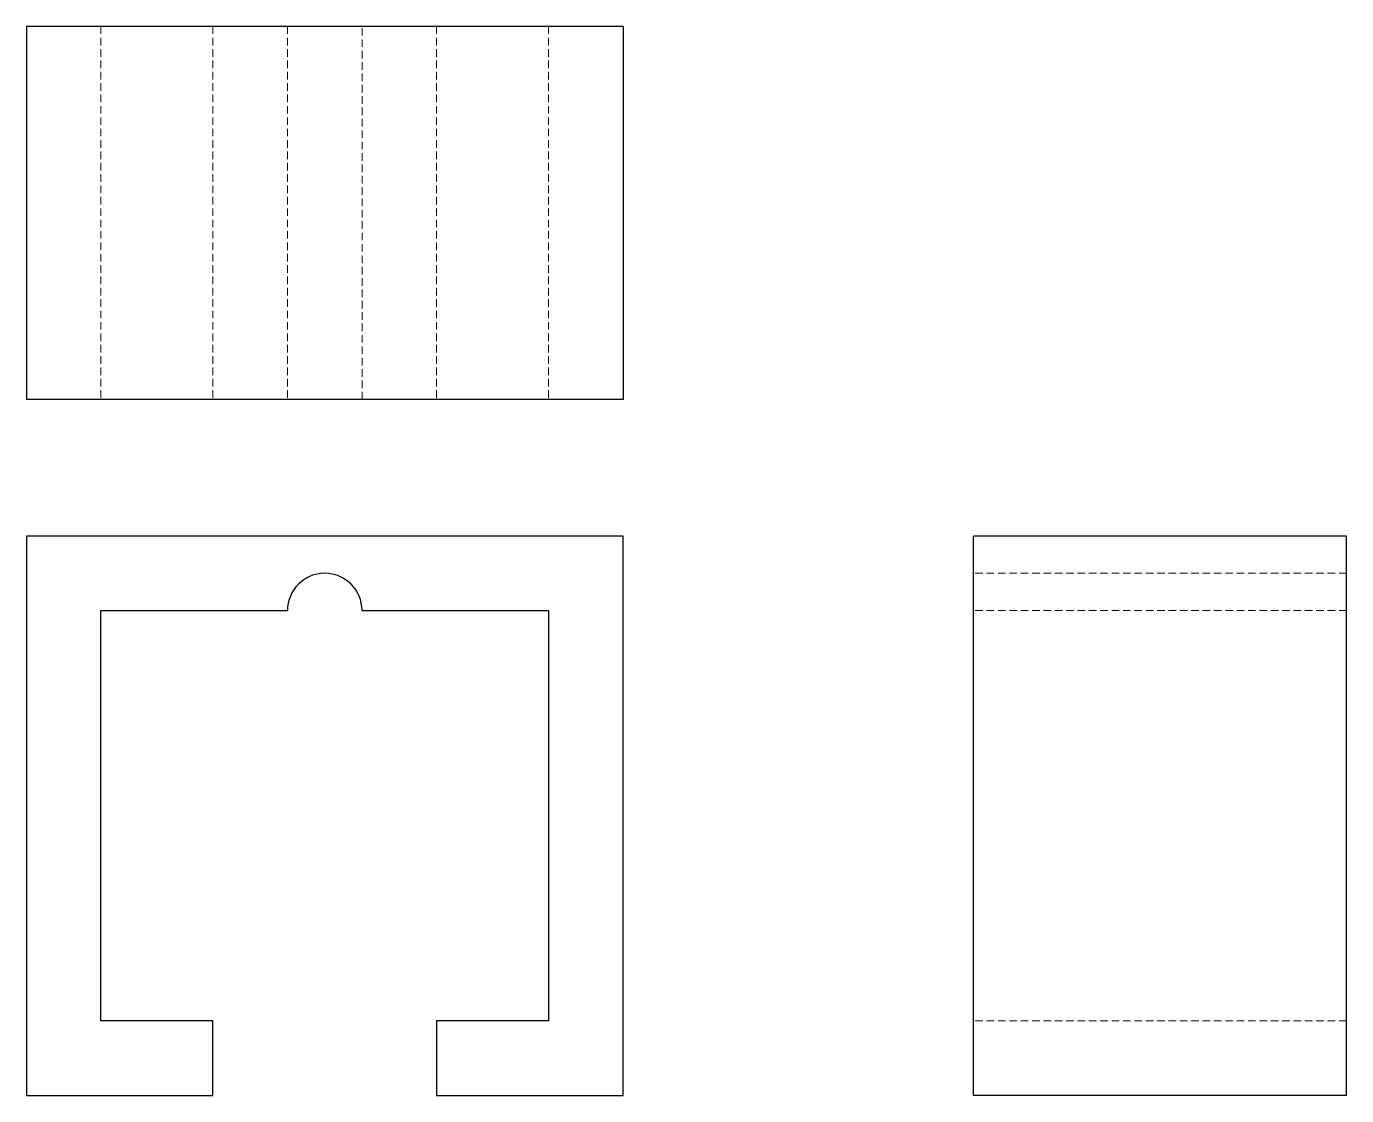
# Model space of a CAD drawing. Header units: millimetres. Extents: x 33 to 254, y 10 to 189.
import ezdxf

# ---------------------------------------------------------------- set-up
doc = ezdxf.new("R2010")
doc.units = ezdxf.units.MM
doc.linetypes.add('HIDDEN', pattern=[1.905, 1.27, -0.635])

msp = doc.modelspace()

# ---------------------------------------------------------------- linework, layer by layer
at = {"color": 7, "linetype": 'Continuous', "lineweight": 25}
for p, q in [((133, 189.25), (33, 189.25)), ((33, 189.25), (33, 126.75)), ((133, 189.25), (133, 126.75)), ((133, 126.75), (33, 126.75)), ((33, 103.875), (33, 10.125)), ((133, 103.875), (33, 103.875)), ((133, 10.125), (133, 103.875)), ((191.75, 10.125), (191.75, 103.875)), ((254.25, 103.875), (191.75, 103.875)), ((254.25, 10.125), (254.25, 103.875)), ((45.5, 22.625), (45.5, 91.375)), ((45.5, 91.375), (76.75, 91.375)), ((89.25, 91.375), (120.5, 91.375)), ((120.5, 91.375), (120.5, 22.625)), ((64.25, 22.625), (45.5, 22.625)), ((64.25, 10.125), (64.25, 22.625)), ((101.75, 22.625), (101.75, 10.125)), ((120.5, 22.625), (101.75, 22.625)), ((33, 10.125), (64.25, 10.125)), ((101.75, 10.125), (133, 10.125)), ((254.25, 10.125), (191.75, 10.125))]:
    msp.add_line(p, q, dxfattribs=at)
at = {"color": 7, "linetype": 'HIDDEN', "lineweight": 18}
for p, q in [((45.5, 189.25), (45.5, 126.75)), ((64.25, 189.25), (64.25, 126.75)), ((76.75, 189.25), (76.75, 126.75)), ((89.25, 126.75), (89.25, 189.25)), ((101.75, 189.25), (101.75, 126.75)), ((120.5, 189.25), (120.5, 126.75)), ((254.25, 97.625), (191.75, 97.625)), ((254.25, 91.375), (191.75, 91.375)), ((254.25, 22.625), (191.75, 22.625))]:
    msp.add_line(p, q, dxfattribs=at)
at = {"color": 7, "linetype": 'Continuous', "lineweight": 25}
msp.add_arc((83, 91.375), 6.25, 0, 180, dxfattribs=at)

doc.saveas('drawing.dxf')
